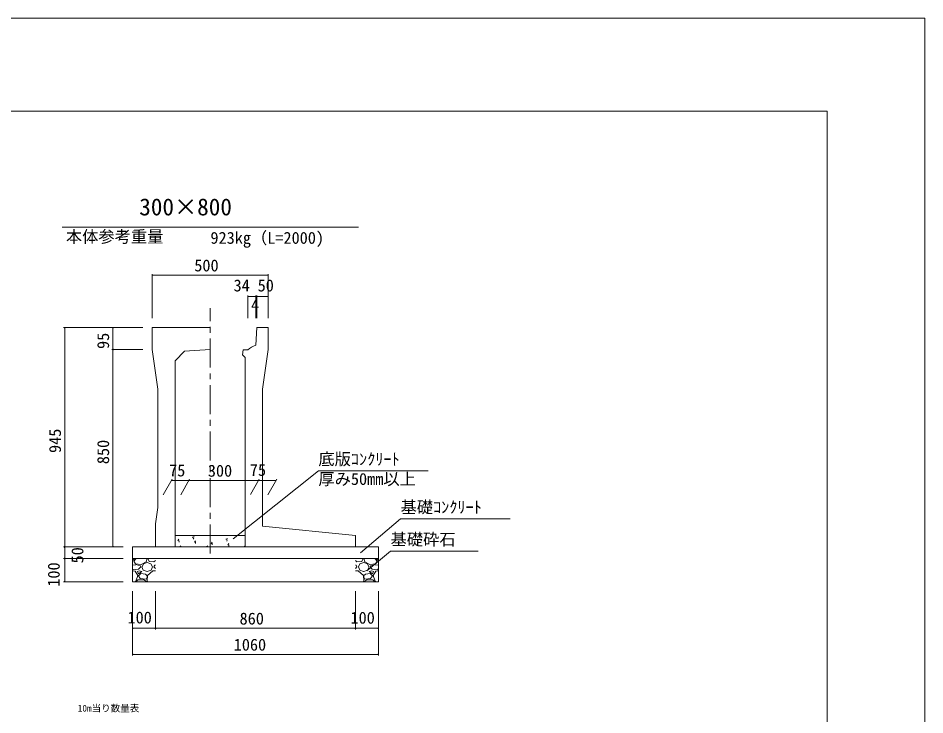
# Model space of a CAD drawing. Units: millimetres on the paper, scale 1:20. Extents: x 0 to 841, y 0 to 594.
# Drawn here: x 645.8 to 841, y 444.1 to 594 of the extents above; entities that cross this region are included whole.
import ezdxf
from ezdxf.enums import TextEntityAlignment as Align

# ---------------------------------------------------------------- set-up
doc = ezdxf.new("R2010")
doc.units = ezdxf.units.MM
doc.linetypes.add('USER1', pattern=[10, 6.25, -1.25, 1.25, -1.25])
for name, color, linetype, lineweight in [('D-STR-DIM（寸法）', 7, 'Continuous', 18), ('D-STR-HTXT（旗揚げ）', 4, 'Continuous', 18), ('D-STR-STRn（構造物）', 5, 'Continuous', 18), ('D-STR（構造物外形線）', 1, 'Continuous', 18), ('D-TTL(外枠）', 2, 'Continuous', 18), ('DEFPOINTS_2', 8, 'Continuous', 18), ('Frame', 1, 'Continuous', 18)]:
    doc.layers.add(name, color=color, linetype=linetype, lineweight=lineweight)
doc.layers.add('D-STR-TXT（文字）', color=7, linetype='Continuous')
doc.styles.add('ＭＳ ゴシック', font='')
doc.styles.get('ＭＳ ゴシック').set_extended_font_data('MS Gothic')

msp = doc.modelspace()

# ---------------------------------------------------------------- linework, layer by layer
at = {"layer": 'D-STR-DIM（寸法）'}
for p, q in [((674.666, 529.441), (674.666, 538.93)), ((674.666, 538.68), (674.816, 538.705)), ((674.666, 538.68), (674.686, 538.68)), ((674.816, 538.655), (674.666, 538.68)), ((674.686, 538.68), (699.646, 538.68)), ((699.516, 538.705), (699.666, 538.68)), ((699.666, 538.68), (699.516, 538.655)), ((699.666, 538.68), (699.646, 538.68)), ((699.666, 529.441), (699.666, 538.93)), ((695.276, 529.441), (695.276, 534.347)), ((695.276, 534.097), (695.426, 534.122)), ((695.276, 534.097), (695.296, 534.097)), ((695.426, 534.072), (695.276, 534.097)), ((695.296, 534.097), (696.971, 534.097)), ((696.841, 534.122), (696.991, 534.097)), ((696.991, 534.097), (696.841, 534.072)), ((696.991, 534.097), (696.971, 534.097)), ((696.991, 529.442), (696.991, 534.347)), ((696.991, 529.442), (696.991, 534.347)), ((696.991, 534.097), (697.141, 534.122)), ((696.991, 534.097), (697.011, 534.097)), ((697.141, 534.072), (696.991, 534.097)), ((697.171, 534.097), (697.011, 534.097)), ((697.041, 534.122), (697.191, 534.097)), ((697.191, 534.097), (697.041, 534.072)), ((697.191, 534.097), (697.171, 534.097)), ((697.191, 529.441), (697.191, 534.347)), ((697.191, 529.441), (697.191, 534.347)), ((697.191, 534.097), (697.341, 534.122)), ((697.191, 534.097), (697.211, 534.097)), ((697.341, 534.072), (697.191, 534.097)), ((697.211, 534.097), (699.646, 534.097)), ((699.516, 534.122), (699.666, 534.097)), ((699.666, 534.097), (699.516, 534.072)), ((699.666, 534.097), (699.646, 534.097)), ((699.666, 529.441), (699.666, 534.347)), ((672.666, 527.441), (655.619, 527.441)), ((655.844, 527.291), (655.869, 527.441)), ((655.869, 527.441), (655.869, 527.421)), ((655.869, 527.441), (655.894, 527.291)), ((655.869, 527.421), (655.869, 480.211)), ((672.666, 527.441), (665.979, 527.441)), ((666.204, 527.291), (666.229, 527.441)), ((666.229, 527.441), (666.229, 527.421)), ((666.229, 527.441), (666.254, 527.291)), ((666.229, 522.711), (666.229, 527.421)), ((672.666, 522.691), (665.979, 522.691)), ((672.666, 522.691), (665.979, 522.691)), ((666.229, 522.691), (666.204, 522.841)), ((666.204, 522.541), (666.229, 522.691)), ((666.254, 522.841), (666.229, 522.691)), ((666.229, 522.691), (666.229, 522.711)), ((666.229, 522.691), (666.229, 522.671)), ((666.229, 522.691), (666.254, 522.541)), ((666.229, 522.671), (666.229, 480.211)), ((677.07, 491.433), (678.988, 494.754)), ((678.843, 494.504), (678.993, 494.529)), ((678.843, 494.504), (678.863, 494.504)), ((678.993, 494.479), (678.843, 494.504)), ((682.573, 494.504), (678.863, 494.504)), ((680.82, 491.433), (682.738, 494.754)), ((680.82, 491.433), (682.738, 494.754)), ((682.443, 494.529), (682.593, 494.504)), ((682.593, 494.504), (682.443, 494.479)), ((682.593, 494.504), (682.573, 494.504)), ((682.593, 494.504), (682.743, 494.529)), ((682.593, 494.504), (682.613, 494.504)), ((682.743, 494.479), (682.593, 494.504)), ((682.613, 494.504), (697.554, 494.504)), ((695.82, 491.466), (697.719, 494.754)), ((695.82, 491.466), (697.719, 494.754)), ((697.424, 494.529), (697.574, 494.504)), ((697.574, 494.504), (697.424, 494.479)), ((697.574, 494.504), (697.554, 494.504)), ((697.574, 494.504), (697.724, 494.529)), ((697.574, 494.504), (697.594, 494.504)), ((697.724, 494.479), (697.574, 494.504)), ((697.594, 494.504), (701.323, 494.504)), ((699.57, 491.433), (701.488, 494.754)), ((701.193, 494.529), (701.343, 494.504)), ((701.343, 494.504), (701.193, 494.479)), ((701.343, 494.504), (701.323, 494.504)), ((668.416, 480.191), (655.619, 480.191)), ((668.416, 480.191), (655.619, 480.191)), ((655.869, 480.191), (655.844, 480.341)), ((655.844, 480.041), (655.869, 480.191)), ((655.894, 480.341), (655.869, 480.191)), ((655.869, 480.191), (655.869, 480.211)), ((655.869, 480.191), (655.869, 480.171)), ((655.869, 480.191), (655.894, 480.041)), ((655.869, 480.171), (655.869, 477.711)), ((668.416, 480.191), (665.979, 480.191)), ((666.229, 480.191), (666.204, 480.341)), ((666.254, 480.341), (666.229, 480.191)), ((666.229, 480.191), (666.229, 480.211)), ((668.416, 477.691), (655.619, 477.691)), ((668.416, 477.691), (655.619, 477.691)), ((655.869, 477.691), (655.844, 477.841)), ((655.844, 477.541), (655.869, 477.691)), ((655.894, 477.841), (655.869, 477.691)), ((655.869, 477.691), (655.869, 477.711)), ((655.869, 477.691), (655.869, 477.671)), ((655.869, 477.691), (655.894, 477.541)), ((655.869, 477.671), (655.869, 472.711)), ((668.416, 472.691), (655.619, 472.691)), ((655.869, 472.691), (655.844, 472.841)), ((655.894, 472.841), (655.869, 472.691)), ((655.869, 472.691), (655.869, 472.711)), ((670.416, 470.691), (670.416, 456.818)), ((670.416, 470.691), (670.416, 462.441)), ((675.416, 470.691), (675.416, 462.441)), ((675.416, 470.691), (675.416, 462.441)), ((718.416, 470.691), (718.416, 462.441)), ((718.416, 470.691), (718.416, 462.441)), ((723.416, 470.691), (723.416, 456.818)), ((723.416, 470.691), (723.416, 462.441)), ((670.416, 462.691), (670.566, 462.716)), ((670.416, 462.691), (670.436, 462.691)), ((670.566, 462.666), (670.416, 462.691)), ((670.436, 462.691), (675.396, 462.691)), ((675.266, 462.716), (675.416, 462.691)), ((675.416, 462.691), (675.266, 462.666)), ((675.416, 462.691), (675.396, 462.691)), ((675.416, 462.691), (675.566, 462.716)), ((675.416, 462.691), (675.436, 462.691)), ((675.566, 462.666), (675.416, 462.691)), ((675.436, 462.691), (718.396, 462.691)), ((718.266, 462.716), (718.416, 462.691)), ((718.416, 462.691), (718.266, 462.666)), ((718.416, 462.691), (718.396, 462.691)), ((718.416, 462.691), (718.566, 462.716)), ((718.416, 462.691), (718.436, 462.691)), ((718.566, 462.666), (718.416, 462.691)), ((718.436, 462.691), (723.396, 462.691)), ((723.266, 462.716), (723.416, 462.691)), ((723.416, 462.691), (723.266, 462.666)), ((723.416, 462.691), (723.396, 462.691)), ((670.416, 457.068), (670.566, 457.093)), ((670.416, 457.068), (670.436, 457.068)), ((670.566, 457.043), (670.416, 457.068)), ((670.436, 457.068), (723.396, 457.068)), ((723.266, 457.093), (723.416, 457.068)), ((723.416, 457.068), (723.266, 457.043)), ((723.416, 457.068), (723.396, 457.068))]:
    msp.add_line(p, q, dxfattribs=at)
at = {"layer": 'D-STR-HTXT（旗揚げ）'}
for p, q in [((655.274, 549), (719.058, 549)), ((692.11, 481.956), (710.46, 496.551)), ((734.058, 496.551), (710.46, 496.551)), ((719.494, 478.96), (728.14, 486.224)), ((751.738, 486.224), (728.14, 486.224)), ((720.905, 475.031), (725.989, 479.293)), ((744.853, 479.293), (725.989, 479.293))]:
    msp.add_line(p, q, dxfattribs=at)
at = {"layer": 'D-STR-STRn（構造物）', "color": 7, "linetype": 'USER1'}
msp.add_line((687.166, 478.787), (687.166, 531.596), dxfattribs=at)
at = {"layer": 'D-STR-STRn（構造物）', "color": 7}
for p, q in [((679.666, 482.691), (694.666, 482.691)), ((683.36, 482.289), (683.71, 482.424)), ((683.36, 482.289), (683.609, 482.122)), ((683.569, 481.845), (683.671, 482.147)), ((680.197, 481.57), (680.438, 481.857)), ((680.197, 481.57), (680.496, 481.544)), ((680.458, 481.265), (680.4, 481.579)), ((680.666, 480.191), (680.885, 480.419)), ((680.843, 480.191), (680.842, 480.197)), ((683.784, 481.256), (684.025, 481.543)), ((683.784, 481.256), (684.082, 481.23)), ((684.044, 480.952), (683.986, 481.265)), ((686.344, 480.276), (686.695, 480.411)), ((686.345, 480.276), (686.471, 480.191)), ((687.37, 480.942), (687.611, 481.229)), ((687.37, 480.942), (687.669, 480.916)), ((687.63, 480.638), (687.572, 480.951)), ((690.546, 481.889), (690.896, 482.023)), ((690.546, 481.889), (690.794, 481.721)), ((690.755, 481.444), (690.856, 481.746)), ((690.956, 480.628), (691.197, 480.916)), ((690.956, 480.628), (691.255, 480.602)), ((691.216, 480.324), (691.159, 480.638)), ((694.543, 480.315), (694.666, 480.461)), ((694.543, 480.315), (694.666, 480.304))]:
    msp.add_line(p, q, dxfattribs=at)
at = {"layer": 'D-STR-STRn（構造物）'}
for p, q in [((670.416, 480.191), (670.416, 472.691)), ((670.416, 480.191), (723.416, 480.191)), ((723.416, 480.191), (723.416, 472.691)), ((670.416, 477.691), (723.416, 477.691)), ((670.416, 477.256), (670.979, 477.691)), ((671.179, 476.383), (670.416, 476.303)), ((670.724, 477.139), (671.221, 477.691)), ((671.084, 476.536), (670.734, 477.136)), ((672.321, 476.449), (671.071, 476.549)), ((672.173, 476.142), (671.173, 476.392)), ((673.377, 476.985), (672.327, 476.435)), ((672.523, 475.889), (672.823, 476.589)), ((672.825, 476.589), (673.625, 476.839)), ((673.576, 477.689), (673.376, 476.989)), ((673.623, 476.839), (674.423, 476.539)), ((673.746, 477.691), (674.016, 477.051)), ((674.021, 477.036), (675.071, 476.986)), ((674.425, 476.537), (674.725, 475.887)), ((675.073, 475.89), (675.223, 476.29)), ((675.075, 476.993), (675.416, 477.256)), ((675.416, 476.303), (675.229, 476.283)), ((718.757, 476.993), (718.416, 477.256)), ((718.416, 476.303), (718.603, 476.283)), ((718.758, 475.89), (718.608, 476.29)), ((719.81, 477.036), (718.76, 476.986)), ((719.406, 476.537), (719.106, 475.887)), ((720.209, 476.839), (719.409, 476.539)), ((720.085, 477.691), (719.815, 477.051)), ((721.007, 476.589), (720.207, 476.839)), ((720.255, 477.689), (720.455, 476.989)), ((720.455, 476.985), (721.505, 476.435)), ((721.308, 475.889), (721.008, 476.589)), ((721.51, 476.449), (722.76, 476.549)), ((721.659, 476.142), (722.659, 476.392)), ((723.107, 477.139), (722.61, 477.691)), ((722.653, 476.383), (723.416, 476.303)), ((722.747, 476.536), (723.097, 477.136)), ((723.416, 477.256), (722.853, 477.691)), ((670.623, 475.305), (670.416, 475.531)), ((671.026, 474.984), (670.416, 475.035)), ((671.771, 475.392), (670.621, 475.292)), ((671.585, 474.092), (671.035, 474.992)), ((671.523, 474.939), (671.723, 474.439)), ((671.874, 475.087), (671.524, 474.937)), ((671.723, 474.44), (672.473, 474.89)), ((672.224, 474.489), (671.724, 473.989)), ((672.224, 475.889), (671.774, 475.389)), ((672.476, 474.89), (671.876, 475.09)), ((672.225, 475.886), (672.175, 476.136)), ((673.23, 474.342), (672.23, 474.492)), ((672.47, 475.89), (672.77, 475.19)), ((672.771, 475.185), (673.621, 474.935)), ((673.635, 473.978), (673.235, 474.328)), ((673.627, 474.936), (674.477, 475.186)), ((674.826, 475.089), (673.676, 474.039)), ((674.473, 475.191), (674.723, 475.891)), ((675.416, 475.035), (674.826, 475.084)), ((675.416, 475.531), (675.073, 475.905)), ((718.416, 475.531), (718.759, 475.905)), ((718.416, 475.035), (719.006, 475.084)), ((719.006, 475.089), (720.156, 474.039)), ((719.359, 475.191), (719.109, 475.891)), ((720.204, 474.936), (719.354, 475.186)), ((720.197, 473.978), (720.597, 474.328)), ((721.061, 475.185), (720.211, 474.935)), ((720.601, 474.342), (721.601, 474.492)), ((721.361, 475.89), (721.061, 475.19)), ((721.355, 474.89), (721.955, 475.09)), ((722.109, 474.44), (721.359, 474.89)), ((721.607, 475.886), (721.657, 476.136)), ((721.607, 475.889), (722.057, 475.389)), ((721.607, 474.489), (722.107, 473.989)), ((721.958, 475.087), (722.308, 474.937)), ((722.061, 475.392), (723.211, 475.292)), ((722.309, 474.939), (722.109, 474.439)), ((722.246, 474.092), (722.796, 474.992)), ((722.806, 474.984), (723.416, 475.035)), ((723.209, 475.305), (723.416, 475.531)), ((670.416, 472.691), (703.916, 472.691)), ((670.416, 472.691), (723.416, 472.691)), ((670.979, 472.691), (671.175, 472.843)), ((671.175, 472.837), (671.575, 474.087)), ((671.221, 472.691), (671.624, 473.139)), ((671.625, 473.139), (672.925, 473.139)), ((671.723, 473.991), (672.123, 473.391)), ((672.126, 473.387), (673.376, 473.237)), ((672.923, 473.15), (673.573, 472.7)), ((673.376, 473.24), (673.626, 473.69)), ((673.616, 473), (673.746, 472.691)), ((673.672, 474.041), (673.622, 472.991)), ((673.625, 473.689), (673.625, 473.989)), ((720.215, 473), (720.085, 472.691)), ((720.159, 474.041), (720.209, 472.991)), ((720.456, 473.24), (720.206, 473.69)), ((720.207, 473.689), (720.207, 473.989)), ((720.909, 473.15), (720.259, 472.7)), ((721.706, 473.387), (720.456, 473.237)), ((722.207, 473.139), (720.907, 473.139)), ((722.109, 473.991), (721.709, 473.391)), ((722.61, 472.691), (722.207, 473.139)), ((722.657, 472.837), (722.257, 474.087)), ((722.853, 472.691), (722.657, 472.843))]:
    msp.add_line(p, q, dxfattribs=at)
at = {"layer": 'D-STR（構造物外形線）'}
for p, q in [((674.666, 527.441), (687.166, 527.441)), ((674.666, 522.691), (674.666, 527.441)), ((697.191, 527.441), (699.666, 527.441)), ((699.666, 522.691), (699.666, 527.441)), ((674.666, 522.691), (675.916, 514.191)), ((679.666, 520.241), (681.662, 522.361)), ((681.662, 522.361), (687.166, 522.691)), ((694.155, 521.534), (694.666, 520.991)), ((698.416, 514.191), (699.666, 522.691)), ((679.666, 480.191), (679.666, 520.241)), ((694.666, 480.191), (694.666, 520.991)), ((675.916, 488.691), (675.916, 514.191)), ((698.416, 484.691), (698.416, 514.191)), ((675.416, 485.191), (675.916, 488.691)), ((675.416, 480.191), (675.416, 485.191)), ((698.416, 484.691), (718.416, 482.691)), ((718.416, 480.191), (718.416, 482.691)), ((675.416, 480.191), (679.666, 480.191)), ((694.666, 480.191), (698.916, 480.191)), ((694.666, 480.191), (718.416, 480.191))]:
    msp.add_line(p, q, dxfattribs=at)
at = {"layer": 'D-TTL(外枠）'}
for p in [(25, 574), (820, 20)]:
    msp.add_line(p, (820, 574), dxfattribs=at)
at = {"layer": 'DEFPOINTS_2'}
for p in [(0, 594), (841, 0)]:
    msp.add_line(p, (841, 594), dxfattribs=at)
at = {"layer": 'Frame'}
for p, q in [((697.191, 527.441), (696.991, 523.599)), ((694.276, 522.591), (694.155, 521.534)), ((694.276, 522.591), (695.276, 522.591))]:
    msp.add_line(p, q, dxfattribs=at)
msp.add_arc((698.095, 519.754), 4, 106.02569, 134.82262, dxfattribs=at)

# ---------------------------------------------------------------- texts
at = {"layer": 'D-STR-DIM（寸法）', "style": 'ＭＳ ゴシック'}
for s, p in [('500', (683.746, 538.73)), ('34', (692.198, 534.422)), ('50', (697.383, 534.422)), ('4', (695.963, 530.226)), ('75', (678.328, 494.614)), ('300', (686.664, 494.554)), ('75', (695.706, 494.718)), ('100', (669.371, 462.97)), ('860', (693.496, 462.741)), ('100', (717.371, 462.92)), ('1060', (692.234, 457.118))]:
    msp.add_text(s, height=2.566, dxfattribs=at).set_placement(p, align=Align.BOTTOM_LEFT)
for s, p in [('95', (666.179, 522.81)), ('945', (655.819, 500.423)), ('850', (666.179, 498.021)), ('50', (660.638, 476.658)), ('100', (655.544, 471.647))]:
    msp.add_text(s, height=2.566, rotation=90, dxfattribs=at).set_placement(p, align=Align.BOTTOM_LEFT)
at = {"layer": 'D-STR-TXT（文字）', "style": 'ＭＳ ゴシック'}
for s, height, p in [('300×800', 3.666, (671.9, 550.449)), ('本体参考重量', 2.566, (656.105, 544.933)), ('923kg（L=2000)', 2.566, (687.225, 544.67)), ('底版ｺﾝｸﾘｰﾄ', 2.566, (710.46, 497.051)), ('厚み50mm以上', 2.566, (710.46, 492.779)), ('基礎ｺﾝｸﾘｰﾄ', 2.566, (728.14, 486.724)), ('基礎砕石', 2.566, (725.989, 479.793)), ('10m当り数量表', 1.466, (658.653, 444.312))]:
    msp.add_text(s, height=height, dxfattribs=at).set_placement(p, align=Align.BOTTOM_LEFT)

doc.saveas('drawing.dxf')
